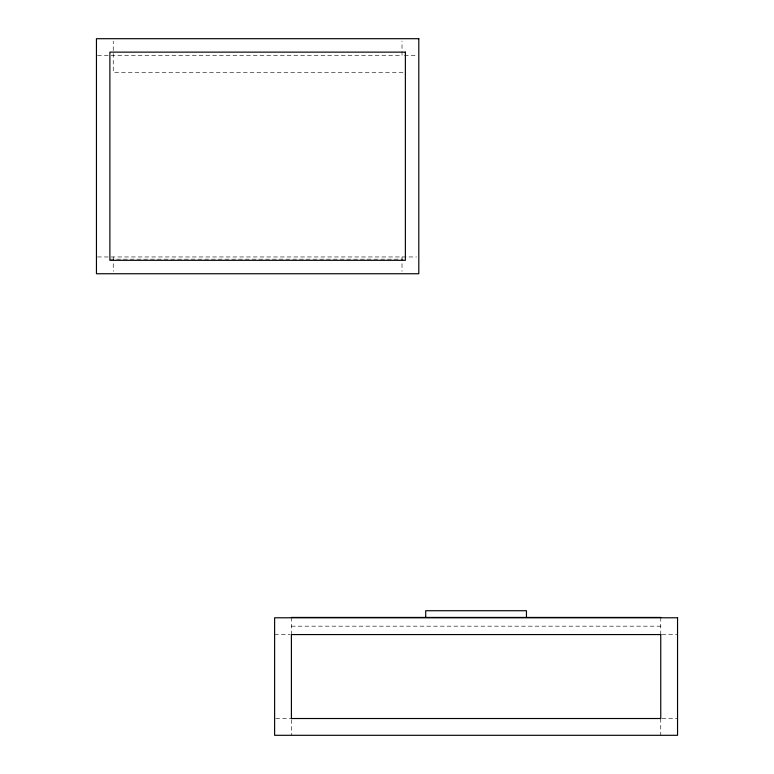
<?xml version="1.0" encoding="UTF-8"?>
<svg xmlns="http://www.w3.org/2000/svg" width="774" height="774" viewBox="0 0 774 774"><rect width="100%" height="100%" fill="white"/><g stroke="black" fill="none" stroke-linecap="round" stroke-linejoin="round"><path stroke-width="0.58" stroke-dasharray="3.87 2.9" d="M97.572 55.486L402.016 55.486L402.016 41.099M404.415 55.486L416.567 55.486M402.954 72.282L113.246 72.282L113.246 41.099M97.572 256.958L416.567 256.958M109.889 259.193L402.954 259.193M291.401 626.176L660.754 626.176M274.615 634.564L290.202 634.564M661.954 634.564L677.55 634.564M275.815 718.514L291.401 718.514M661.954 718.514L677.55 718.514M660.754 617.439L660.754 634.564M660.754 718.514L660.754 735.3M402.016 256.958L402.016 271.345M291.401 617.439L291.401 634.564M291.401 719.714L291.401 735.3M113.246 256.958L113.246 271.345"/><path stroke-width="1.16" d="M291.401 617.439L660.754 617.439M526.446 617.439L526.446 610.725L425.71 610.725L425.71 617.439M418.802 38.7L96.45 38.7L96.45 273.744L418.802 273.744L418.802 38.7M405.373 52.129L109.889 52.129L109.889 260.316L405.373 260.316L405.373 52.129M677.55 617.778L274.615 617.778L274.615 735.3L677.55 735.3L677.55 617.778M660.754 634.564L291.401 634.564L291.401 718.514L660.754 718.514L660.754 634.564"/></g></svg>
